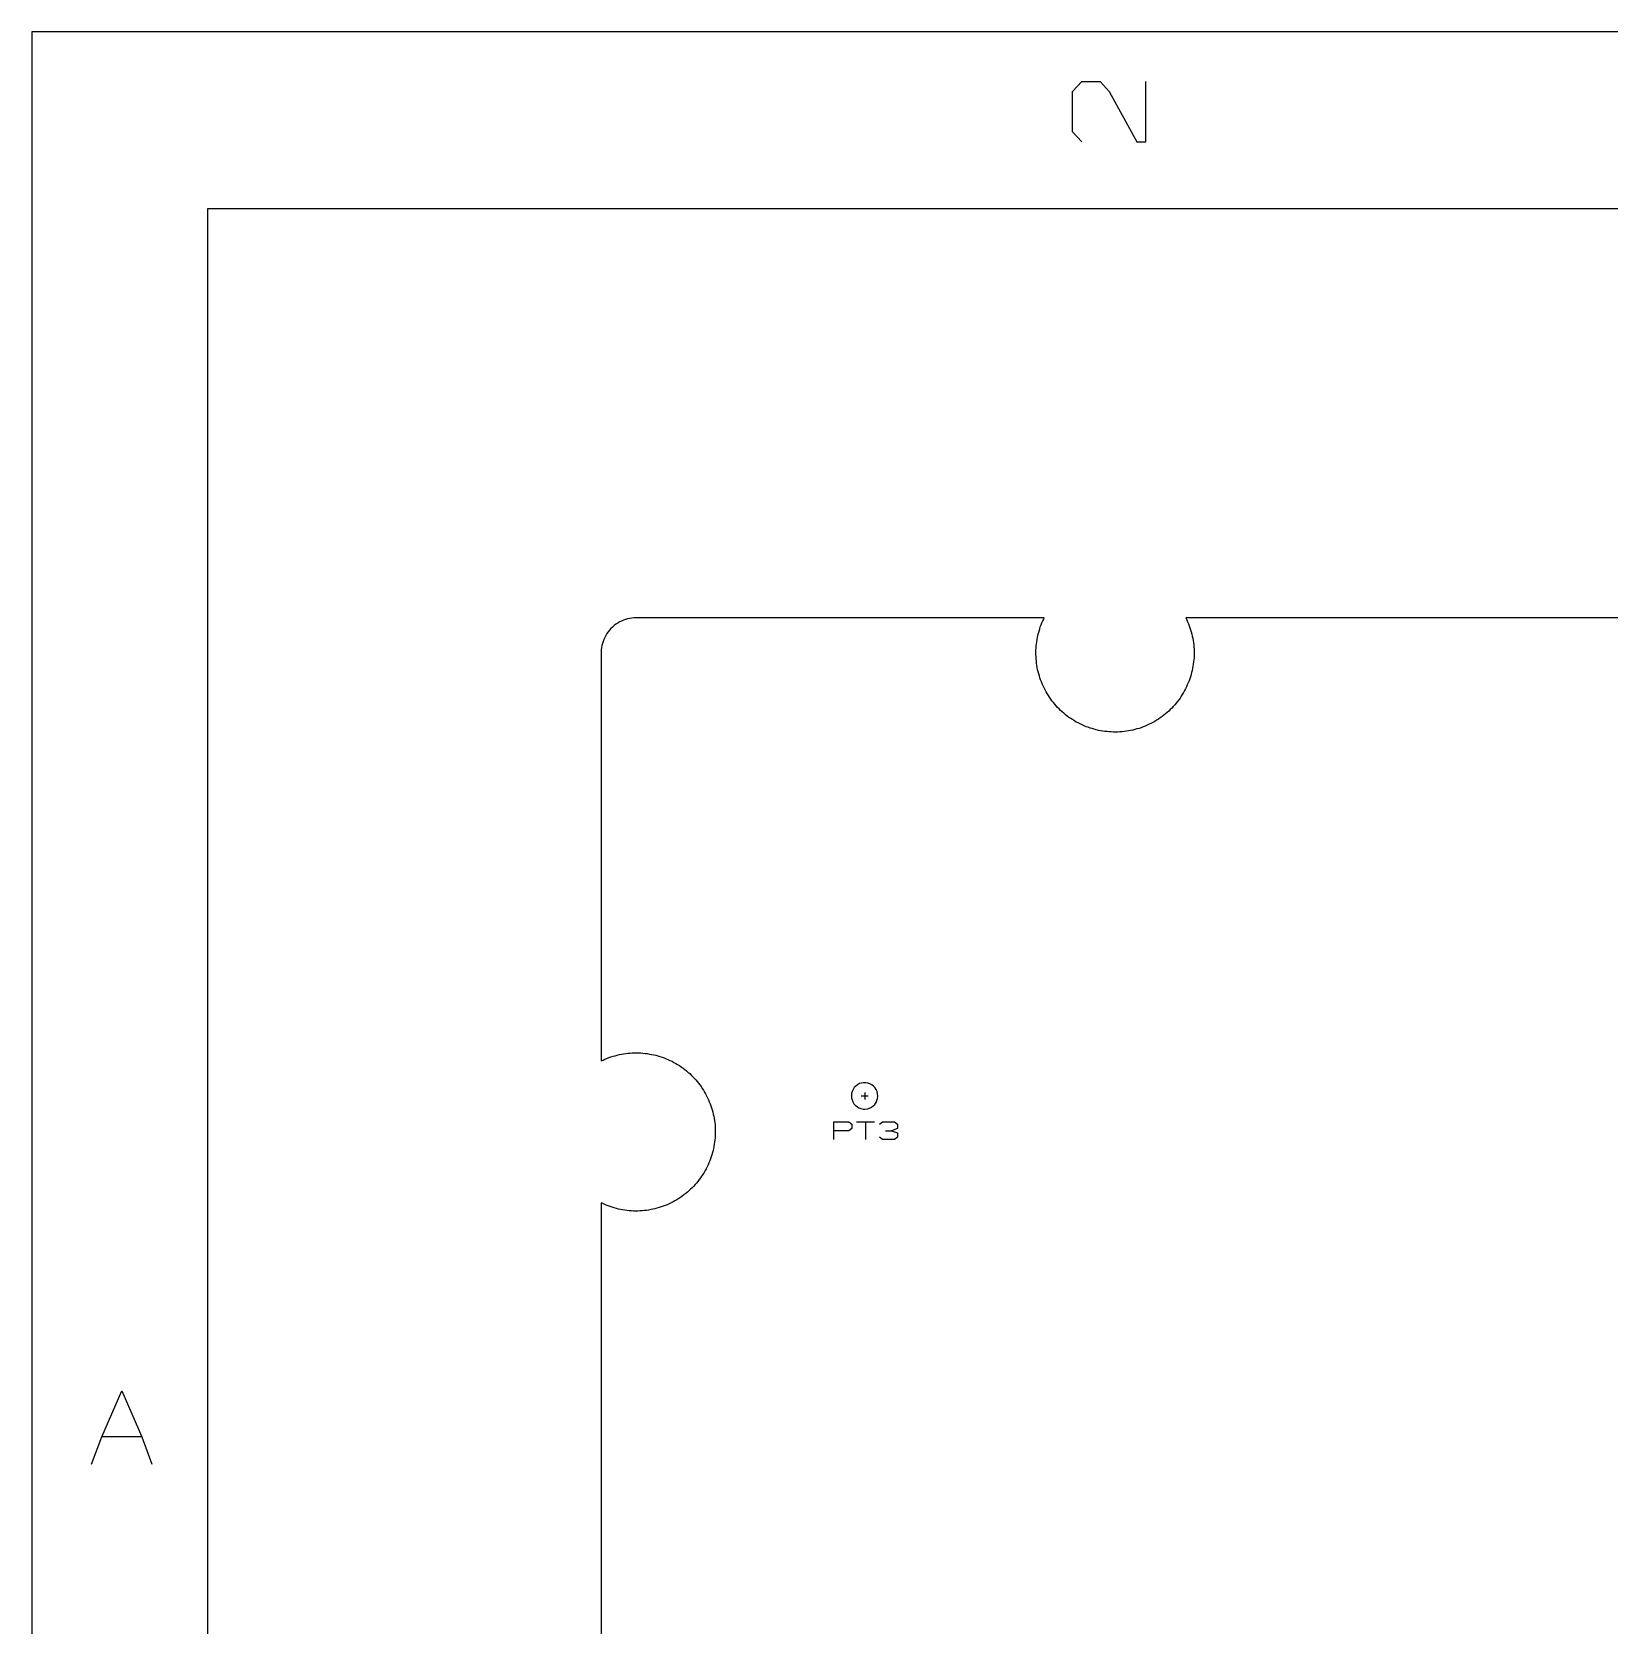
# Model space of a CAD drawing. Extents: x -92 to 503, y -336 to 505.
# Drawn here: x -91.7 to 162.3, y 248.1 to 504.6 of the extents above; entities that cross this region are included whole.
import ezdxf

# ---------------------------------------------------------------- set-up
doc = ezdxf.new("R2010")
doc.units = 0
doc.layers.add('1', color=1, linetype='CONTINUOUS')

msp = doc.modelspace()

# ---------------------------------------------------------------- linework, layer by layer
at = {"layer": '1'}
for p, q in [((502.53, 504.57), (-91.65, 504.57)), ((-91.65, 504.57), (-91.65, -335.7)), ((75.93, 494.95), (77.4, 496.57)), ((77.4, 496.57), (80.35, 496.57)), ((80.35, 496.57), (81.83, 494.95)), ((87.73, 486.87), (87.73, 496.57)), ((75.93, 488.47), (75.93, 494.95)), ((81.83, 494.95), (86.25, 486.87)), ((77.4, 486.87), (75.93, 488.47)), ((86.25, 486.87), (87.73, 486.87)), ((474.2, 476.1), (-63.35, 476.1)), ((-63.35, 476.1), (-63.35, -307.23)), ((1.15, 407.97), (0.95, 407.7)), ((1.35, 408.25), (1.15, 407.97)), ((1.6, 408.52), (1.35, 408.25)), ((1.85, 408.75), (1.6, 408.52)), ((2.1, 409), (1.85, 408.75)), ((2.38, 409.2), (2.1, 409)), ((2.68, 409.4), (2.38, 409.2)), ((2.98, 409.57), (2.68, 409.4)), ((3.3, 409.72), (2.98, 409.57)), ((3.6, 409.85), (3.3, 409.72)), ((3.95, 409.97), (3.6, 409.85)), ((4.28, 410.07), (3.95, 409.97)), ((4.63, 410.15), (4.28, 410.07)), ((4.95, 410.2), (4.63, 410.15)), ((5.3, 410.22), (4.95, 410.2)), ((5.65, 410.25), (5.3, 410.22)), ((71.35, 410.25), (5.65, 410.25)), ((70.43, 407.77), (70.53, 408.1)), ((70.53, 408.1), (70.63, 408.45)), ((70.63, 408.45), (70.73, 408.77)), ((70.73, 408.77), (70.85, 409.1)), ((70.85, 409.1), (70.98, 409.42)), ((70.98, 409.42), (71.13, 409.75)), ((71.13, 409.75), (71.28, 410.05)), ((71.28, 410.05), (71.35, 410.25)), ((316.08, 410.25), (94.15, 410.25)), ((94.15, 410.25), (94.3, 409.92)), ((94.3, 409.92), (94.45, 409.6)), ((94.45, 409.6), (94.58, 409.27)), ((94.58, 409.27), (94.7, 408.95)), ((94.7, 408.95), (94.83, 408.62)), ((94.83, 408.62), (94.93, 408.3)), ((94.93, 408.3), (95.03, 407.97)), ((95.03, 407.97), (95.13, 407.62)), ((0.08, 405.45), (0.03, 405.1)), ((0.13, 405.77), (0.08, 405.45)), ((0.23, 406.12), (0.13, 405.77)), ((0.33, 406.45), (0.23, 406.12)), ((0.45, 406.77), (0.33, 406.45)), ((0.6, 407.1), (0.45, 406.77)), ((0.75, 407.4), (0.6, 407.1)), ((0.95, 407.7), (0.75, 407.4)), ((70.03, 405.02), (70.05, 405.37)), ((70.05, 405.37), (70.08, 405.72)), ((70.08, 405.72), (70.1, 406.07)), ((70.1, 406.07), (70.15, 406.4)), ((70.15, 406.4), (70.2, 406.75)), ((70.2, 406.75), (70.28, 407.1)), ((70.28, 407.1), (70.35, 407.42)), ((70.35, 407.42), (70.43, 407.77)), ((95.13, 407.62), (95.2, 407.3)), ((95.2, 407.3), (95.28, 406.95)), ((95.28, 406.95), (95.33, 406.6)), ((95.33, 406.6), (95.38, 406.27)), ((95.38, 406.27), (95.43, 405.92)), ((95.43, 405.92), (95.45, 405.57)), ((95.45, 405.57), (95.48, 405.22)), ((0.03, 405.1), (0, 404.75)), ((0, 404.75), (0, 404.57)), ((0, 404.57), (0, 338.9)), ((70.03, 404.67), (70.03, 405.02)), ((70.03, 404.32), (70.03, 404.67)), ((70.05, 403.97), (70.03, 404.32)), ((70.05, 403.62), (70.05, 403.97)), ((70.1, 403.27), (70.05, 403.62)), ((70.13, 402.95), (70.1, 403.27)), ((70.18, 402.6), (70.13, 402.95)), ((95.35, 402.8), (95.3, 402.45)), ((95.4, 403.15), (95.35, 402.8)), ((95.45, 403.47), (95.4, 403.15)), ((95.48, 403.82), (95.45, 403.47)), ((95.48, 405.22), (95.48, 404.87)), ((95.48, 404.87), (95.48, 404.52)), ((95.48, 404.52), (95.48, 404.17)), ((95.48, 404.17), (95.48, 403.82)), ((70.25, 402.25), (70.18, 402.6)), ((70.3, 401.9), (70.25, 402.25)), ((70.38, 401.57), (70.3, 401.9)), ((70.48, 401.22), (70.38, 401.57)), ((70.58, 400.9), (70.48, 401.22)), ((70.68, 400.57), (70.58, 400.9)), ((70.78, 400.25), (70.68, 400.57)), ((70.9, 399.92), (70.78, 400.25)), ((94.8, 400.42), (94.68, 400.1)), ((94.9, 400.75), (94.8, 400.42)), ((95, 401.1), (94.9, 400.75)), ((95.1, 401.42), (95, 401.1)), ((95.18, 401.77), (95.1, 401.42)), ((95.25, 402.1), (95.18, 401.77)), ((95.3, 402.45), (95.25, 402.1)), ((71.05, 399.6), (70.9, 399.92)), ((71.18, 399.27), (71.05, 399.6)), ((71.33, 398.95), (71.18, 399.27)), ((71.5, 398.65), (71.33, 398.95)), ((71.65, 398.35), (71.5, 398.65)), ((71.83, 398.05), (71.65, 398.35)), ((72.03, 397.75), (71.83, 398.05)), ((72.2, 397.45), (72.03, 397.75)), ((93.43, 397.62), (93.23, 397.32)), ((93.6, 397.92), (93.43, 397.62)), ((93.78, 398.22), (93.6, 397.92)), ((93.95, 398.52), (93.78, 398.22)), ((94.1, 398.82), (93.95, 398.52)), ((94.28, 399.15), (94.1, 398.82)), ((94.4, 399.45), (94.28, 399.15)), ((94.55, 399.77), (94.4, 399.45)), ((94.68, 400.1), (94.55, 399.77)), ((72.4, 397.17), (72.2, 397.45)), ((72.6, 396.9), (72.4, 397.17)), ((72.83, 396.62), (72.6, 396.9)), ((73.05, 396.35), (72.83, 396.62)), ((73.28, 396.07), (73.05, 396.35)), ((73.5, 395.82), (73.28, 396.07)), ((73.75, 395.57), (73.5, 395.82)), ((74, 395.32), (73.75, 395.57)), ((74.25, 395.1), (74, 395.32)), ((74.53, 394.87), (74.25, 395.1)), ((91.15, 395), (90.88, 394.77)), ((91.4, 395.22), (91.15, 395)), ((91.65, 395.47), (91.4, 395.22)), ((91.9, 395.72), (91.65, 395.47)), ((92.13, 395.97), (91.9, 395.72)), ((92.38, 396.22), (92.13, 395.97)), ((92.6, 396.5), (92.38, 396.22)), ((92.8, 396.77), (92.6, 396.5)), ((93.03, 397.05), (92.8, 396.77)), ((93.23, 397.32), (93.03, 397.05)), ((74.8, 394.65), (74.53, 394.87)), ((75.08, 394.42), (74.8, 394.65)), ((75.35, 394.22), (75.08, 394.42)), ((75.63, 394.02), (75.35, 394.22)), ((75.93, 393.85), (75.63, 394.02)), ((76.23, 393.65), (75.93, 393.85)), ((76.53, 393.47), (76.23, 393.65)), ((76.83, 393.32), (76.53, 393.47)), ((77.13, 393.15), (76.83, 393.32)), ((77.45, 393), (77.13, 393.15)), ((77.78, 392.87), (77.45, 393)), ((78.1, 392.72), (77.78, 392.87)), ((78.43, 392.62), (78.1, 392.72)), ((78.75, 392.5), (78.43, 392.62)), ((79.08, 392.4), (78.75, 392.5)), ((86.63, 392.45), (86.3, 392.35)), ((86.95, 392.55), (86.63, 392.45)), ((87.28, 392.67), (86.95, 392.55)), ((87.6, 392.8), (87.28, 392.67)), ((87.93, 392.95), (87.6, 392.8)), ((88.25, 393.1), (87.93, 392.95)), ((88.55, 393.25), (88.25, 393.1)), ((88.85, 393.4), (88.55, 393.25)), ((89.18, 393.57), (88.85, 393.4)), ((89.45, 393.75), (89.18, 393.57)), ((89.75, 393.95), (89.45, 393.75)), ((90.05, 394.15), (89.75, 393.95)), ((90.33, 394.35), (90.05, 394.15)), ((90.6, 394.55), (90.33, 394.35)), ((90.88, 394.77), (90.6, 394.55)), ((79.43, 392.3), (79.08, 392.4)), ((79.75, 392.2), (79.43, 392.3)), ((80.1, 392.12), (79.75, 392.2)), ((80.43, 392.07), (80.1, 392.12)), ((80.78, 392), (80.43, 392.07)), ((81.13, 391.95), (80.78, 392)), ((81.48, 391.92), (81.13, 391.95)), ((81.8, 391.87), (81.48, 391.92)), ((82.15, 391.87), (81.8, 391.87)), ((82.5, 391.85), (82.15, 391.87)), ((82.85, 391.85), (82.5, 391.85)), ((83.2, 391.85), (82.85, 391.85)), ((83.55, 391.87), (83.2, 391.85)), ((83.9, 391.9), (83.55, 391.87)), ((84.25, 391.95), (83.9, 391.9)), ((84.6, 391.97), (84.25, 391.95)), ((84.93, 392.05), (84.6, 391.97)), ((85.28, 392.1), (84.93, 392.05)), ((85.63, 392.17), (85.28, 392.1)), ((85.95, 392.25), (85.63, 392.17)), ((86.3, 392.35), (85.95, 392.25)), ((0, 338.9), (0.33, 339.05)), ((0.33, 339.05), (0.63, 339.17)), ((0.63, 339.17), (0.95, 339.32)), ((0.95, 339.32), (1.28, 339.45)), ((1.28, 339.45), (1.6, 339.55)), ((1.6, 339.55), (1.95, 339.65)), ((1.95, 339.65), (2.28, 339.75)), ((2.28, 339.75), (2.6, 339.85)), ((2.6, 339.85), (2.95, 339.92)), ((2.95, 339.92), (3.3, 340)), ((3.3, 340), (3.63, 340.05)), ((3.63, 340.05), (3.98, 340.1)), ((3.98, 340.1), (4.33, 340.15)), ((4.33, 340.15), (4.68, 340.17)), ((4.68, 340.17), (5.03, 340.2)), ((5.03, 340.2), (5.38, 340.22)), ((5.38, 340.22), (5.73, 340.22)), ((5.73, 340.22), (6.05, 340.2)), ((6.05, 340.2), (6.4, 340.2)), ((6.4, 340.2), (6.75, 340.17)), ((6.75, 340.17), (7.1, 340.12)), ((7.1, 340.12), (7.45, 340.1)), ((7.45, 340.1), (7.8, 340.02)), ((7.8, 340.02), (8.13, 339.97)), ((8.13, 339.97), (8.48, 339.9)), ((8.48, 339.9), (8.83, 339.82)), ((8.83, 339.82), (9.15, 339.72)), ((9.15, 339.72), (9.48, 339.62)), ((9.48, 339.62), (9.83, 339.52)), ((9.83, 339.52), (10.15, 339.4)), ((10.15, 339.4), (10.48, 339.27)), ((10.48, 339.27), (10.78, 339.15)), ((10.78, 339.15), (11.1, 339)), ((11.1, 339), (11.43, 338.85)), ((11.43, 338.85), (11.73, 338.67)), ((11.73, 338.67), (12.03, 338.5)), ((12.03, 338.5), (12.33, 338.32)), ((12.33, 338.32), (12.63, 338.15)), ((12.63, 338.15), (12.9, 337.95)), ((12.9, 337.95), (13.2, 337.75)), ((13.2, 337.75), (13.48, 337.55)), ((13.48, 337.55), (13.75, 337.32)), ((13.75, 337.32), (14, 337.1)), ((14, 337.1), (14.28, 336.87)), ((14.28, 336.87), (14.53, 336.62)), ((14.53, 336.62), (14.78, 336.37)), ((14.78, 336.37), (15, 336.12)), ((15, 336.12), (15.25, 335.87)), ((15.25, 335.87), (15.48, 335.6)), ((15.48, 335.6), (15.68, 335.32)), ((15.68, 335.32), (15.9, 335.05)), ((15.9, 335.05), (16.1, 334.77)), ((16.1, 334.77), (16.3, 334.47)), ((16.3, 334.47), (16.48, 334.2)), ((16.48, 334.2), (16.65, 333.9)), ((16.65, 333.9), (16.83, 333.6)), ((16.83, 333.6), (17, 333.27)), ((40.35, 333.67), (40.33, 333.32)), ((40.35, 333.67), (40.33, 333.32)), ((40.45, 334), (40.35, 333.67)), ((40.45, 334), (40.35, 333.67)), ((40.6, 334.32), (40.45, 334)), ((40.6, 334.32), (40.45, 334)), ((40.78, 334.62), (40.6, 334.32)), ((40.78, 334.62), (40.6, 334.32)), ((41.03, 334.87), (40.78, 334.62)), ((41.03, 334.87), (40.78, 334.62)), ((41.3, 335.07), (41.03, 334.87)), ((41.3, 335.07), (41.03, 334.87)), ((41.6, 335.25), (41.3, 335.07)), ((41.6, 335.25), (41.3, 335.07)), ((41.95, 335.35), (41.6, 335.25)), ((41.95, 335.35), (41.6, 335.25)), ((42.28, 335.4), (41.95, 335.35)), ((42.28, 335.4), (41.95, 335.35)), ((42.63, 335.4), (42.28, 335.4)), ((42.63, 335.4), (42.28, 335.4)), ((42.45, 333.85), (42.45, 332.72)), ((42.98, 335.35), (42.63, 335.4)), ((42.98, 335.35), (42.63, 335.4)), ((43.3, 335.22), (42.98, 335.35)), ((43.3, 335.22), (42.98, 335.35)), ((43.6, 335.05), (43.3, 335.22)), ((43.6, 335.05), (43.3, 335.22)), ((43.88, 334.85), (43.6, 335.05)), ((43.88, 334.85), (43.6, 335.05)), ((44.13, 334.57), (43.88, 334.85)), ((44.13, 334.57), (43.88, 334.85)), ((44.3, 334.3), (44.13, 334.57)), ((44.3, 334.3), (44.13, 334.57)), ((44.45, 333.97), (44.3, 334.3)), ((44.45, 333.97), (44.3, 334.3)), ((44.53, 333.62), (44.45, 333.97)), ((44.53, 333.62), (44.45, 333.97)), ((44.55, 333.27), (44.53, 333.62)), ((44.55, 333.27), (44.53, 333.62)), ((17, 333.27), (17.15, 332.97)), ((17.15, 332.97), (17.3, 332.65)), ((17.3, 332.65), (17.43, 332.32)), ((17.43, 332.32), (17.55, 332)), ((17.55, 332), (17.68, 331.67)), ((17.68, 331.67), (17.8, 331.35)), ((17.8, 331.35), (17.9, 331.02)), ((17.9, 331.02), (17.98, 330.67)), ((40.33, 333.32), (40.35, 332.97)), ((40.33, 333.32), (40.35, 332.97)), ((40.35, 332.97), (40.43, 332.65)), ((40.35, 332.97), (40.43, 332.65)), ((40.43, 332.65), (40.55, 332.32)), ((40.43, 332.65), (40.55, 332.32)), ((40.55, 332.32), (40.73, 332.02)), ((40.55, 332.32), (40.73, 332.02)), ((40.73, 332.02), (40.98, 331.75)), ((40.73, 332.02), (40.98, 331.75)), ((40.98, 331.75), (41.23, 331.55)), ((40.98, 331.75), (41.23, 331.55)), ((41.23, 331.55), (41.53, 331.37)), ((41.23, 331.55), (41.53, 331.37)), ((41.53, 331.37), (41.85, 331.25)), ((41.53, 331.37), (41.85, 331.25)), ((41.85, 331.25), (42.2, 331.17)), ((41.85, 331.25), (42.2, 331.17)), ((41.88, 333.27), (43, 333.27)), ((42.2, 331.17), (42.55, 331.17)), ((42.2, 331.17), (42.55, 331.17)), ((42.55, 331.17), (42.9, 331.22)), ((42.55, 331.17), (42.9, 331.22)), ((42.9, 331.22), (43.23, 331.32)), ((42.9, 331.22), (43.23, 331.32)), ((43.23, 331.32), (43.55, 331.47)), ((43.23, 331.32), (43.55, 331.47)), ((43.55, 331.47), (43.83, 331.67)), ((43.55, 331.47), (43.83, 331.67)), ((43.83, 331.67), (44.08, 331.92)), ((43.83, 331.67), (44.08, 331.92)), ((44.08, 331.92), (44.28, 332.2)), ((44.08, 331.92), (44.28, 332.2)), ((44.28, 332.2), (44.43, 332.52)), ((44.28, 332.2), (44.43, 332.52)), ((44.43, 332.52), (44.53, 332.85)), ((44.43, 332.52), (44.53, 332.85)), ((44.53, 332.85), (44.55, 333.2)), ((44.53, 332.85), (44.55, 333.2)), ((44.55, 333.2), (44.55, 333.27)), ((44.55, 333.2), (44.55, 333.27)), ((17.98, 330.67), (18.08, 330.35)), ((18.08, 330.35), (18.15, 330)), ((18.15, 330), (18.2, 329.67)), ((18.2, 329.67), (18.25, 329.32)), ((18.25, 329.32), (18.3, 328.97)), ((18.3, 328.97), (18.35, 328.62)), ((18.35, 328.62), (18.38, 328.27)), ((37.48, 326.27), (37.48, 329.1)), ((37.48, 329.1), (39.9, 329.1)), ((39.9, 329.1), (40.38, 328.75)), ((40.38, 328.75), (40.38, 328.02)), ((41.15, 329.1), (44.05, 329.1)), ((42.6, 329.1), (42.6, 326.27)), ((44.83, 328.75), (45.3, 329.1)), ((45.3, 329.1), (47.25, 329.1)), ((47.25, 329.1), (47.73, 328.75)), ((47.73, 328.75), (47.73, 328.02)), ((18.28, 325.85), (18.23, 325.5)), ((18.33, 326.2), (18.28, 325.85)), ((18.35, 326.55), (18.33, 326.2)), ((18.38, 326.9), (18.35, 326.55)), ((18.38, 328.27), (18.38, 327.92)), ((18.38, 327.92), (18.4, 327.57)), ((18.4, 327.22), (18.38, 326.9)), ((18.4, 327.57), (18.4, 327.22)), ((39.9, 327.67), (37.48, 327.67)), ((40.38, 328.02), (39.9, 327.67)), ((45.3, 326.27), (44.83, 326.62)), ((47.25, 326.27), (45.3, 326.27)), ((45.8, 327.67), (46.75, 327.67)), ((47.73, 328.02), (46.75, 327.67)), ((46.75, 327.67), (47.73, 327.32)), ((47.73, 326.62), (47.25, 326.27)), ((47.73, 327.32), (47.73, 326.62)), ((17.75, 323.47), (17.63, 323.15)), ((17.85, 323.8), (17.75, 323.47)), ((17.95, 324.15), (17.85, 323.8)), ((18.03, 324.47), (17.95, 324.15)), ((18.1, 324.82), (18.03, 324.47)), ((18.18, 325.15), (18.1, 324.82)), ((18.23, 325.5), (18.18, 325.15)), ((16.4, 320.65), (16.2, 320.35)), ((16.58, 320.95), (16.4, 320.65)), ((16.75, 321.25), (16.58, 320.95)), ((16.93, 321.55), (16.75, 321.25)), ((17.08, 321.87), (16.93, 321.55)), ((17.23, 322.17), (17.08, 321.87)), ((17.38, 322.5), (17.23, 322.17)), ((17.5, 322.82), (17.38, 322.5)), ((17.63, 323.15), (17.5, 322.82)), ((14.43, 318.25), (14.15, 318)), ((14.68, 318.47), (14.43, 318.25)), ((14.9, 318.72), (14.68, 318.47)), ((15.15, 319), (14.9, 318.72)), ((15.38, 319.25), (15.15, 319)), ((15.6, 319.52), (15.38, 319.25)), ((15.8, 319.8), (15.6, 319.52)), ((16, 320.07), (15.8, 319.8)), ((16.2, 320.35), (16, 320.07)), ((0.18, 316), (0, 316.07)), ((0, 316.07), (0, 220.67)), ((0.5, 315.85), (0.18, 316)), ((0.83, 315.7), (0.5, 315.85)), ((1.15, 315.57), (0.83, 315.7)), ((1.48, 315.47), (1.15, 315.57)), ((10, 315.52), (9.68, 315.4)), ((10.33, 315.65), (10, 315.52)), ((10.65, 315.77), (10.33, 315.65)), ((10.98, 315.92), (10.65, 315.77)), ((11.28, 316.07), (10.98, 315.92)), ((11.6, 316.22), (11.28, 316.07)), ((11.9, 316.37), (11.6, 316.22)), ((12.2, 316.55), (11.9, 316.37)), ((12.5, 316.75), (12.2, 316.55)), ((12.78, 316.92), (12.5, 316.75)), ((13.08, 317.12), (12.78, 316.92)), ((13.35, 317.35), (13.08, 317.12)), ((13.63, 317.55), (13.35, 317.35)), ((13.9, 317.77), (13.63, 317.55)), ((14.15, 318), (13.9, 317.77)), ((1.8, 315.35), (1.48, 315.47)), ((2.13, 315.25), (1.8, 315.35)), ((2.48, 315.15), (2.13, 315.25)), ((2.8, 315.07), (2.48, 315.15)), ((3.15, 315), (2.8, 315.07)), ((3.48, 314.95), (3.15, 315)), ((3.83, 314.87), (3.48, 314.95)), ((4.18, 314.85), (3.83, 314.87)), ((4.53, 314.8), (4.18, 314.85)), ((4.88, 314.77), (4.53, 314.8)), ((5.23, 314.75), (4.88, 314.77)), ((5.58, 314.75), (5.23, 314.75)), ((5.9, 314.75), (5.58, 314.75)), ((6.25, 314.77), (5.9, 314.75)), ((6.6, 314.8), (6.25, 314.77)), ((6.95, 314.82), (6.6, 314.8)), ((7.3, 314.85), (6.95, 314.82)), ((7.65, 314.9), (7.3, 314.85)), ((8, 314.97), (7.65, 314.9)), ((8.33, 315.02), (8, 314.97)), ((8.68, 315.12), (8.33, 315.02)), ((9, 315.2), (8.68, 315.12)), ((9.35, 315.3), (9, 315.2)), ((9.68, 315.4), (9.35, 315.3)), ((-80.4, 278.42), (-77.17, 285.8)), ((-77.17, 285.8), (-73.95, 278.42)), ((-82.02, 274.02), (-80.4, 278.42)), ((-73.95, 278.42), (-80.4, 278.42)), ((-73.95, 278.42), (-72.32, 274.02))]:
    msp.add_line(p, q, dxfattribs=at)

doc.saveas('drawing.dxf')
